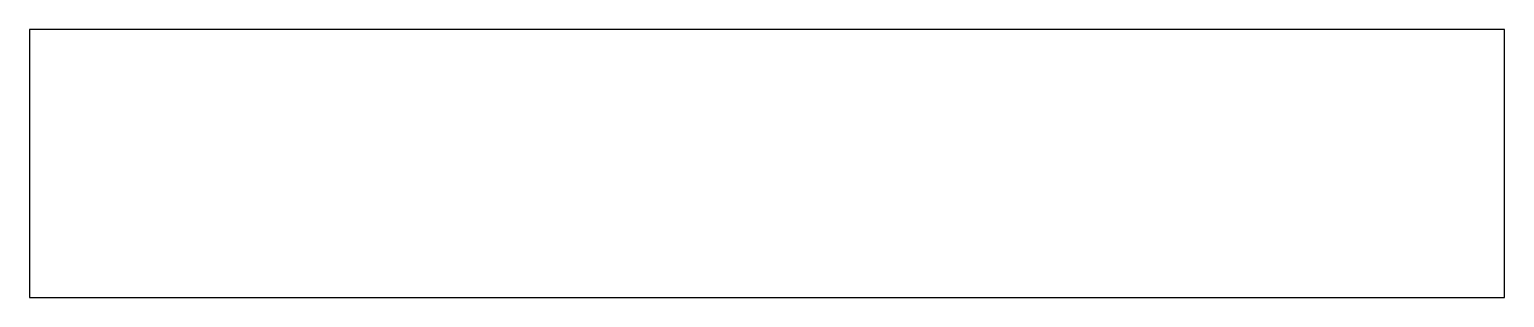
# Model space of a CAD drawing. Header units: millimetres. Extents: x -16030 to -15590, y -13496 to -13416.
import ezdxf

# ---------------------------------------------------------------- set-up
doc = ezdxf.new("R2010")
doc.units = ezdxf.units.MM
doc.header["$MEASUREMENT"] = 0

msp = doc.modelspace()

# ---------------------------------------------------------------- linework, layer by layer
for p, q in [((-16029.5, -13415.8), (-16029.5, -13495.8)), ((-15589.5, -13415.8), (-16029.5, -13415.8)), ((-15589.5, -13495.8), (-15589.5, -13415.8)), ((-16029.5, -13495.8), (-15589.5, -13495.8))]:
    msp.add_line(p, q)

doc.saveas('drawing.dxf')
